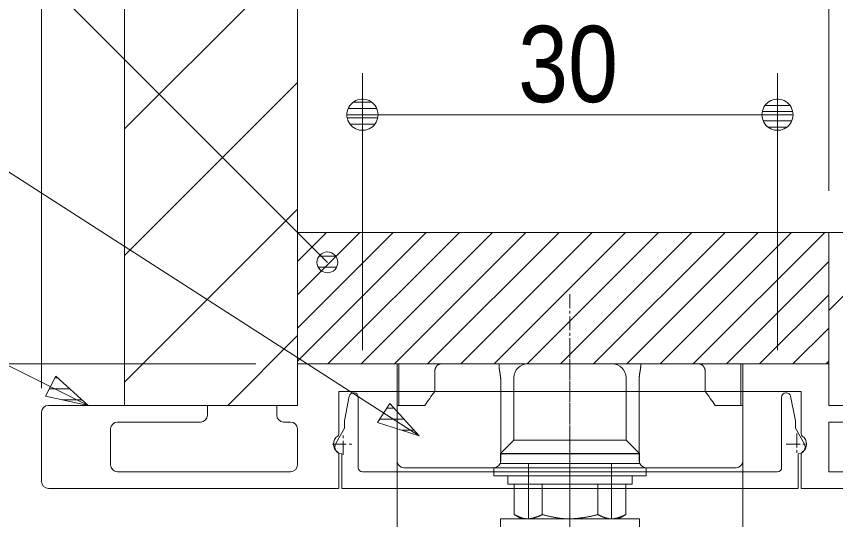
# Model space of a CAD drawing. Units: millimetres, scale not verified. Extents: x -4547 to 4547, y -2284 to 2284.
# Drawn here: x -2041.2 to -1745.2, y 111.7 to 293.5 of the extents above; entities that cross this region are included whole.
import ezdxf
from ezdxf.enums import TextEntityAlignment as Align

# ---------------------------------------------------------------- set-up
doc = ezdxf.new("R2010")
doc.units = ezdxf.units.MM
doc.header["$LTSCALE"] = 20
doc.linetypes.add('CHAIN1', pattern=[8, 5, -1, 1, -1])
doc.linetypes.add('DOUBLE_CHAIN1', pattern=[8.8, 5, -1, 0.6, -0.6, 0.6, -1])
for name, color, linetype, lineweight in [('0-0_3一般', 7, 'Continuous', 9), ('0-2_0', 7, 'Continuous', 9), ('0-3_2寸法-1', 7, 'Continuous', 9), ('0-4_2寸法-3', 7, 'Continuous', 9)]:
    doc.layers.add(name, color=color, linetype=linetype, lineweight=lineweight)
doc.styles.add('ＭＳ Ｐゴシック', font='')
doc.styles.get('ＭＳ Ｐゴシック').set_extended_font_data('MS PGothic')

# ---------------------------------------------------------------- blocks, each defined once
blk = doc.blocks.new('_Dot')
at = {"layer": '0-2_0'}
for p, q in [((7.99, 6), (-7.99, 6)), ((-10, 0), (-20, 0)), ((9.78, 2), (-9.78, 2)), ((9.16, -3.98), (-9.16, -3.98)), ((6, -7.98), (-6, -7.98))]:
    blk.add_line(p, q, dxfattribs=at)
for points in [[(10, 0), (9.92, 1.25), (9.69, 2.49), (9.3, 3.68), (8.76, 4.82), (8.09, 5.88), (7.29, 6.85), (6.37, 7.71), (5.36, 8.44), (4.26, 9.05), (3.09, 9.51), (1.87, 9.82), (0.63, 9.98), (-0.63, 9.98), (-1.87, 9.82), (-3.09, 9.51), (-4.26, 9.05), (-5.36, 8.44), (-6.37, 7.71), (-7.29, 6.85), (-8.09, 5.88), (-8.76, 4.82), (-9.3, 3.68), (-9.69, 2.49), (-9.92, 1.25), (-10, 0), (0, 0)], [(-10, 0), (-9.92, -1.25), (-9.69, -2.49), (-9.3, -3.68), (-8.76, -4.82), (-8.09, -5.88), (-7.29, -6.85), (-6.37, -7.71), (-5.36, -8.44), (-4.26, -9.05), (-3.09, -9.51), (-1.87, -9.82), (-0.63, -9.98), (0.63, -9.98), (1.87, -9.82), (3.09, -9.51), (4.26, -9.05), (5.36, -8.44), (6.37, -7.71), (7.29, -6.85), (8.09, -5.88), (8.76, -4.82), (9.3, -3.68), (9.69, -2.49), (9.92, -1.25), (10, 0), (0, 0)]]:
    blk.add_lwpolyline(points, close=True, dxfattribs=at)
blk = doc.blocks.new('グループ-85')
at = {"layer": '0-0_3一般', "linetype": 'CHAIN1'}
for p, q in [((-10010.9, 2805.4), (-10010.9, 3605.4)), ((-11650.9, 2703), (-11650.9, 2857)), ((-8370.9, 2857), (-8370.9, 2703)), ((-11727.9, 2780), (-11573.9, 2780)), ((-8447.9, 2780), (-8293.9, 2780))]:
    blk.add_line(p, q, dxfattribs=at)
at = {"layer": '0-0_3一般'}
for p, q in [((-8140.9, 3360), (-11980.9, 3360)), ((-12630.9, 3060), (-13780.9, 3060)), ((-12630.9, 2990), (-12630.9, 3060)), ((-12130.9, 2990), (-12130.9, 3060)), ((-13830.9, 2510), (-13830.9, 3010)), ((-13280.9, 2940), (-12680.9, 2940)), ((-12080.9, 2940), (-12030.9, 2940)), ((-13330.9, 2630), (-13330.9, 2890)), ((-11980.9, 2890), (-11980.9, 2630)), ((-11680.9, 2705.2), (-11680.9, 2460)), ((-12030.9, 2580), (-13280.9, 2580)), ((-6750.9, 2580), (-8140.9, 2580)), ((-11680.9, 2460), (-13780.9, 2460))]:
    blk.add_line(p, q, dxfattribs=at)
for points in [[(-11980.9, 3360), (-11980.9, 3060), (-12130.9, 3060)], [(-6630.9, 3060), (-8140.9, 3060), (-8140.9, 3360)], [(-8340.9, 2854.8), (-8340.9, 3160), (-11680.9, 3160), (-11680.9, 2854.8)], [(-6750.9, 2940), (-8140.9, 2940), (-8140.9, 2580)], [(-6680.9, 2460), (-8340.9, 2460), (-8340.9, 2705.2)]]:
    blk.add_lwpolyline(points, dxfattribs=at)
for centre, radius, start, end in [((-13780.9, 3010), 50, 90, 180), ((-12680.9, 2990), 50, 270, 0), ((-12080.9, 2990), 50, 180, 270), ((-13280.9, 2890), 50, 90, 180), ((-12030.9, 2890), 50, 0, 90), ((-11700.9, 2854.8), 20, 303.74899, 0), ((-8320.9, 2854.8), 20, 180, 236.25101), ((-11650.9, 2780), 70, 123.74899, 180), ((-8370.9, 2780), 70, 0, 56.25101), ((-11650.9, 2780), 70, 180, 236.25101), ((-8370.9, 2780), 70, 303.74899, 0), ((-11700.9, 2705.2), 20, 0, 56.25101), ((-8320.9, 2705.2), 20, 123.74899, 180), ((-13280.9, 2630), 50, 180, 270), ((-12030.9, 2630), 50, 270, 0), ((-13780.9, 2510), 50, 180, 270)]:
    blk.add_arc(centre, radius, start, end, dxfattribs=at)
blk = doc.blocks.new('グループ-86')
at = {"layer": '0-0_3一般'}
for p, q in [((-11570.9, 3150), (-11576.3, 3150)), ((-8445.5, 3150), (-8450.9, 3150)), ((-11605.8, 3125.9), (-11639, 2959.7)), ((-11540.9, 2610), (-11540.9, 3120)), ((-8480.9, 3120), (-8480.9, 2610)), ((-8382.9, 2959.7), (-8416.1, 3125.9)), ((-11640.9, 2940.1), (-11640.9, 2894.6)), ((-8380.9, 2894.6), (-8380.9, 2940.1)), ((-11640.9, 2894.6), (-11704.2, 2785)), ((-8317.6, 2785), (-8380.9, 2894.6)), ((-11660.9, 2710), (-11660.9, 2460)), ((-8360.9, 2460), (-8360.9, 2710)), ((-8510.9, 2580), (-11510.9, 2580)), ((-11660.9, 2460), (-8360.9, 2460))]:
    blk.add_line(p, q, dxfattribs=at)
at = {"layer": '0-0_3一般', "linetype": 'CHAIN1'}
blk.add_line((-10010.9, 2258.2), (-10010.9, 2858.2), dxfattribs=at)
at = {"layer": '0-0_3一般'}
for centre, radius, start, end in [((-11576.3, 3120), 30, 90, 168.69007), ((-11570.9, 3120), 30, 0, 90), ((-8450.9, 3120), 30, 90, 180), ((-8445.5, 3120), 30, 11.30993, 90), ((-11540.9, 2940.1), 100, 168.69007, 180), ((-8480.9, 2940.1), 100, 0, 11.30993), ((-11660.9, 2760), 50, 150, 270), ((-8360.9, 2760), 50, 270, 30), ((-11510.9, 2610), 30, 180, 270), ((-8510.9, 2610), 30, 270, 0)]:
    blk.add_arc(centre, radius, start, end, dxfattribs=at)
blk = doc.blocks.new('グループ-91')
at = {"layer": '0-0_3一般'}
for p, q in [((-13230.9, 5057.1), (-11980.9, 6307.1)), ((-13230.9, 4142.7), (-11980.9, 5392.7)), ((-13230.9, 3228.3), (-11980.9, 4478.3)), ((-8140.9, 3746.3), (-7577.2, 4310)), ((-12484.8, 3060), (-11980.9, 3563.9))]:
    blk.add_line(p, q, dxfattribs=at)
for points in [[(-11980.9, 9910), (-11980.9, 3060), (-13230.9, 3060), (-13230.9, 9910)], [(-230.9, 4310), (-1775.9, 4310), (-8140.9, 4310), (-8140.9, 3060), (-230.9, 3060)]]:
    blk.add_lwpolyline(points, close=True, dxfattribs=at)
blk = doc.blocks.new('グループ-92')
at = {"layer": '0-0_3一般', "linetype": 'DOUBLE_CHAIN1'}
for p, q in [((-13230.9, 3060), (-13230.9, 9910)), ((-11980.9, 9910), (-11980.9, 4310)), ((-11980.9, 4310), (-11980.9, 3060)), ((-8140.9, 4310), (-230.9, 4310)), ((-8140.9, 3060), (-8140.9, 3360)), ((-11980.9, 3060), (-13230.9, 3060)), ((-230.9, 3060), (-8140.9, 3060))]:
    blk.add_line(p, q, dxfattribs=at)
at = {"layer": '0-0_3一般'}
for p, q in [((-11980.9, 4099.1), (-11770, 4310)), ((-11980.9, 3859.1), (-11530, 4310)), ((-11980.9, 3619.1), (-11290, 4310)), ((-11980.9, 3379.1), (-11050, 4310)), ((-11760, 3360), (-10810, 4310)), ((-11520, 3360), (-10570, 4310)), ((-11280, 3360), (-10330, 4310)), ((-11040, 3360), (-10090, 4310)), ((-10800, 3360), (-9850, 4310)), ((-10560, 3360), (-9610, 4310)), ((-10320, 3360), (-9370, 4310)), ((-10080, 3360), (-9130, 4310)), ((-9840, 3360), (-8890, 4310)), ((-9600, 3360), (-8650, 4310)), ((-9360, 3360), (-8410, 4310)), ((-9120, 3360), (-8170, 4310)), ((-8880, 3360), (-8140.9, 4099.1)), ((-8640, 3360), (-8140.9, 3859.1)), ((-8400, 3360), (-8140.9, 3619.1)), ((-8160, 3360), (-8140.9, 3379.1))]:
    blk.add_line(p, q, dxfattribs=at)
blk.add_lwpolyline([(-11980.9, 4310), (-8140.9, 4310), (-8140.9, 3360), (-11980.9, 3360)], close=True, dxfattribs=at)
at = {"layer": '0-0_3一般', "linetype": 'DOUBLE_CHAIN1'}
blk.add_lwpolyline([(-11980.9, 4310), (-8140.9, 4310), (-8140.9, 3360), (-11980.9, 3360)], close=True, dxfattribs=at)
at = {"layer": '0-0_3一般'}
for name in ['グループ-91', 'グループ-85', 'グループ-86']:
    blk.add_blockref(name, (0, 0), dxfattribs=at)
blk = doc.blocks.new('グループ-94')
at = {"layer": '0-0_3一般', "linetype": 'CHAIN1'}
blk.add_line((-10010.9, 3515.6), (-10010.9, -4688.4), dxfattribs=at)
at = {"layer": '0-0_3一般'}
for p, q in [((-11260.9, 3360), (-11260.9, 3160)), ((-11246.9, 3360), (-11260.9, 3360)), ((-11244.2, 3360), (-11246.9, 3360)), ((-11246.9, 3060), (-11246.9, 3360)), ((-10948, 3360), (-11244.2, 3360)), ((-10947.4, 3359.8), (-10945.6, 3360)), ((-10583.8, 3360), (-10945.6, 3360)), ((-10523.8, 3360), (-10583.8, 3360)), ((-10523.8, 3360), (-9498.1, 3360)), ((-10523.8, 3357.4), (-10523.8, 3360)), ((-10523.7, 3354.6), (-10523.8, 3357.4)), ((-9438, 3360), (-9498.1, 3360)), ((-9498.1, 3360), (-9498.1, 3357.4)), ((-9076.3, 3360), (-9438, 3360)), ((-8777.7, 3360), (-9074.1, 3360)), ((-8775, 3360), (-8777.7, 3360)), ((-8775, 3360), (-8775, 3060)), ((-10987.7, 3160), (-10987.7, 3310)), ((-9034.3, 3311.8), (-9034.2, 3310)), ((-9034.2, 3310), (-9034.2, 3160)), ((-10510.9, 2660), (-10510.9, 3246.6)), ((-9510.9, 3249.4), (-9510.9, 3246.6)), ((-9510.9, 3246.6), (-9510.9, 2660)), ((-11260.9, 3160), (-11260.9, 3060)), ((-8760.9, 3160), (-8760.9, 3060)), ((-11059.8, 3060), (-11260.9, 3060)), ((-11260.9, 3060), (-11260.9, 2660)), ((-8760.9, 3060), (-8962.1, 3060)), ((-8760.9, 2660), (-8760.9, 3060)), ((-9510.9, 2710), (-10510.9, 2710)), ((-11260.9, 2660), (-11260.9, -3820)), ((-11210.9, 2610), (-10560.9, 2610)), ((-10560.9, 2610), (-9460.9, 2610)), ((-10560.9, 2550), (-10560.9, 2610)), ((-9460.9, 2610), (-8810.9, 2610)), ((-9460.9, 2610), (-9460.9, 2550)), ((-8760.9, 2660), (-8760.9, -3819.6)), ((-10460.9, 2490), (-10460.9, 2550)), ((-9560.9, 2550), (-9560.9, 2490)), ((-10415.1, 2271.3), (-10415.1, 2490)), ((-10213, 2271.3), (-10213, 2490)), ((-9808.9, 2271.3), (-9808.9, 2490)), ((-9606.8, 2271.3), (-9606.8, 2490)), ((-10360.9, 2240), (-10415.1, 2271.3)), ((-10412.7, 2270), (-10415.1, 2271.3)), ((-10208, 2270), (-10213, 2271.3)), ((-9806.5, 2270), (-9808.9, 2271.3)), ((-9606.8, 2271.3), (-9660.9, 2240)), ((-10314, 2240), (-10360.9, 2240)), ((-10311.4, 2240.3), (-10314, 2240)), ((-10010.9, 2240), (-10314, 2240)), ((-10005.8, 2240.3), (-10010.9, 2240)), ((-9707.8, 2240), (-10010.9, 2240)), ((-9705.2, 2240.3), (-9707.8, 2240)), ((-9660.9, 2240), (-9707.8, 2240))]:
    blk.add_line(p, q, dxfattribs=at)
for points in [[(-10987.7, 3310), (-10987.6, 3311.8), (-10987.4, 3313.6), (-10987.1, 3315.4), (-10986.8, 3317.1), (-10986.5, 3318.9), (-10986.1, 3320.6), (-10985.6, 3322.3), (-10985.1, 3324), (-10984.6, 3325.6), (-10983.9, 3327.3), (-10983.3, 3328.9), (-10982.6, 3330.6), (-10981.8, 3332.2), (-10981, 3333.8), (-10980.1, 3335.3), (-10979.2, 3336.9), (-10978.3, 3338.5), (-10977.2, 3340), (-10976.2, 3341.5), (-10975.1, 3343), (-10973.9, 3344.4), (-10972.7, 3345.8), (-10971.5, 3347.2), (-10970.2, 3348.4), (-10968.9, 3349.6), (-10967.6, 3350.8), (-10966.3, 3351.8), (-10964.9, 3352.8), (-10963.4, 3353.8), (-10962, 3354.7), (-10960.5, 3355.5), (-10959, 3356.2), (-10957.4, 3356.9), (-10955.8, 3357.6), (-10954.2, 3358.1), (-10952.5, 3358.6), (-10950.9, 3359.1), (-10949.1, 3359.4), (-10947.4, 3359.8)], [(-10510.9, 3246.6), (-10511.2, 3249.4), (-10511.5, 3252.2), (-10511.8, 3255), (-10512.1, 3257.7), (-10512.4, 3260.5), (-10512.7, 3263.3), (-10513.1, 3266), (-10513.4, 3268.8), (-10513.8, 3271.6), (-10514.2, 3274.3), (-10514.5, 3277.1), (-10514.9, 3279.9), (-10515.3, 3282.6), (-10515.8, 3285.4), (-10516.2, 3288.2), (-10516.6, 3290.9), (-10517.1, 3293.7), (-10517.5, 3296.4), (-10518, 3299.2), (-10518.5, 3301.9), (-10518.9, 3304.7), (-10519.4, 3307.5), (-10519.8, 3310.2), (-10520.2, 3313), (-10520.6, 3315.7), (-10521, 3318.5), (-10521.3, 3321.3), (-10521.7, 3324), (-10522, 3326.8), (-10522.2, 3329.6), (-10522.5, 3332.4), (-10522.7, 3335.1), (-10522.9, 3337.9), (-10523.1, 3340.7), (-10523.3, 3343.5), (-10523.4, 3346.2), (-10523.5, 3349), (-10523.6, 3351.8), (-10523.7, 3354.6)], [(-9498.1, 3357.4), (-9498.3, 3354.6), (-9498.5, 3351.8), (-9498.8, 3349), (-9499, 3346.3), (-9499.3, 3343.5), (-9499.6, 3340.7), (-9499.9, 3337.9), (-9500.2, 3335.2), (-9500.5, 3332.4), (-9500.9, 3329.6), (-9501.3, 3326.9), (-9501.6, 3324.1), (-9502, 3321.3), (-9502.4, 3318.6), (-9502.9, 3315.8), (-9503.3, 3313.1), (-9503.8, 3310.3), (-9504.2, 3307.6), (-9504.7, 3304.8), (-9505.2, 3302), (-9505.7, 3299.3), (-9506.2, 3296.5), (-9506.6, 3293.8), (-9507.1, 3291), (-9507.5, 3288.3), (-9507.9, 3285.5), (-9508.2, 3282.7), (-9508.6, 3280), (-9508.9, 3277.2), (-9509.2, 3274.4), (-9509.5, 3271.7), (-9509.7, 3268.9), (-9509.9, 3266.1), (-9510.1, 3263.3), (-9510.3, 3260.6), (-9510.5, 3257.8), (-9510.6, 3255), (-9510.8, 3252.2), (-9510.9, 3249.4)], [(-9076.3, 3360), (-9074.5, 3359.8), (-9072.7, 3359.4), (-9071, 3359.1), (-9069.3, 3358.6), (-9067.7, 3358.1), (-9066, 3357.6), (-9064.4, 3356.9), (-9062.9, 3356.2), (-9061.4, 3355.5), (-9059.9, 3354.7), (-9058.4, 3353.8), (-9057, 3352.8), (-9055.6, 3351.8), (-9054.2, 3350.7), (-9052.9, 3349.6), (-9051.6, 3348.4), (-9050.3, 3347.1), (-9049.1, 3345.8), (-9047.9, 3344.4), (-9046.7, 3343), (-9045.6, 3341.5), (-9044.5, 3340), (-9043.5, 3338.4), (-9042.5, 3336.9), (-9041.6, 3335.3), (-9040.7, 3333.8), (-9039.9, 3332.2), (-9039.1, 3330.6), (-9038.4, 3329), (-9037.8, 3327.3), (-9037.2, 3325.7), (-9036.6, 3324), (-9036.1, 3322.3), (-9035.7, 3320.6), (-9035.3, 3318.9), (-9035, 3317.1), (-9034.7, 3315.4), (-9034.5, 3313.6), (-9034.3, 3311.8)], [(-8760.9, 3160), (-8760.9, 3360), (-8775, 3360)], [(-10560.9, 2550), (-10010.9, 2550), (-9460.9, 2550)], [(-10460.9, 2490), (-10010.9, 2490), (-9560.9, 2490)], [(-10314, 2240), (-10316.7, 2240.1), (-10319.4, 2240.2), (-10322, 2240.3), (-10324.7, 2240.5), (-10327.3, 2240.8), (-10329.9, 2241), (-10332.6, 2241.4), (-10335.2, 2241.7), (-10337.8, 2242.2), (-10340.4, 2242.6), (-10343, 2243.1), (-10345.6, 2243.7), (-10348.2, 2244.3), (-10350.8, 2244.9), (-10353.3, 2245.6), (-10355.9, 2246.3), (-10358.4, 2247.1), (-10361, 2247.9), (-10363.5, 2248.8), (-10366.1, 2249.7), (-10368.6, 2250.6), (-10371.1, 2251.5), (-10373.6, 2252.5), (-10376.1, 2253.5), (-10378.6, 2254.5), (-10381.1, 2255.5), (-10383.6, 2256.5), (-10386.1, 2257.6), (-10388.5, 2258.6), (-10391, 2259.7), (-10393.4, 2260.8), (-10395.9, 2261.9), (-10398.3, 2263), (-10400.7, 2264.1), (-10403.1, 2265.3), (-10405.5, 2266.4), (-10407.9, 2267.6), (-10410.3, 2268.8), (-10412.7, 2270)], [(-10213, 2271.3), (-10215.4, 2270), (-10217.7, 2268.8), (-10220.1, 2267.6), (-10222.5, 2266.4), (-10224.9, 2265.3), (-10227.3, 2264.1), (-10229.7, 2263), (-10232.2, 2261.9), (-10234.6, 2260.9), (-10237, 2259.8), (-10239.5, 2258.8), (-10242, 2257.8), (-10244.4, 2256.8), (-10246.9, 2255.9), (-10249.4, 2254.9), (-10251.9, 2254), (-10254.4, 2253.1), (-10256.9, 2252.3), (-10259.5, 2251.4), (-10262, 2250.6), (-10264.6, 2249.8), (-10267.1, 2249), (-10269.7, 2248.3), (-10272.2, 2247.6), (-10274.8, 2246.9), (-10277.4, 2246.3), (-10280, 2245.6), (-10282.5, 2245), (-10285.1, 2244.5), (-10287.7, 2243.9), (-10290.3, 2243.4), (-10293, 2242.9), (-10295.6, 2242.4), (-10298.2, 2242), (-10300.8, 2241.6), (-10303.5, 2241.2), (-10306.1, 2240.9), (-10308.7, 2240.6), (-10311.4, 2240.3)], [(-10010.9, 2240), (-10016.1, 2240), (-10021.2, 2240.1), (-10026.3, 2240.2), (-10031.4, 2240.4), (-10036.5, 2240.6), (-10041.6, 2240.8), (-10046.7, 2241.1), (-10051.8, 2241.5), (-10056.9, 2241.9), (-10062, 2242.3), (-10067.1, 2242.8), (-10072.2, 2243.3), (-10077.3, 2243.9), (-10082.4, 2244.5), (-10087.5, 2245.2), (-10092.5, 2245.9), (-10097.6, 2246.7), (-10102.7, 2247.5), (-10107.7, 2248.3), (-10112.8, 2249.2), (-10117.8, 2250.1), (-10122.9, 2251.1), (-10127.9, 2252.1), (-10133, 2253), (-10138, 2254), (-10143, 2255.1), (-10148.1, 2256.1), (-10153.1, 2257.2), (-10158.1, 2258.2), (-10163.1, 2259.3), (-10168.1, 2260.4), (-10173.1, 2261.6), (-10178.1, 2262.7), (-10183.1, 2263.9), (-10188.1, 2265.1), (-10193.1, 2266.3), (-10198.1, 2267.5), (-10203.1, 2268.7), (-10208, 2270)], [(-9808.9, 2271.3), (-9813.8, 2270), (-9818.8, 2268.7), (-9823.7, 2267.4), (-9828.7, 2266.2), (-9833.7, 2265), (-9838.7, 2263.8), (-9843.7, 2262.7), (-9848.7, 2261.6), (-9853.7, 2260.5), (-9858.7, 2259.4), (-9863.7, 2258.4), (-9868.7, 2257.4), (-9873.7, 2256.4), (-9878.8, 2255.4), (-9883.8, 2254.5), (-9888.8, 2253.6), (-9893.9, 2252.7), (-9898.9, 2251.9), (-9904, 2251), (-9909.1, 2250.2), (-9914.1, 2249.5), (-9919.2, 2248.7), (-9924.3, 2248), (-9929.3, 2247.3), (-9934.4, 2246.7), (-9939.5, 2246), (-9944.6, 2245.4), (-9949.7, 2244.9), (-9954.8, 2244.3), (-9959.9, 2243.8), (-9965, 2243.3), (-9970.1, 2242.8), (-9975.2, 2242.4), (-9980.3, 2241.9), (-9985.4, 2241.6), (-9990.5, 2241.2), (-9995.6, 2240.8), (-10000.7, 2240.5), (-10005.8, 2240.3)], [(-9707.8, 2240), (-9710.5, 2240.1), (-9713.2, 2240.2), (-9715.8, 2240.3), (-9718.5, 2240.5), (-9721.1, 2240.8), (-9723.7, 2241), (-9726.4, 2241.4), (-9729, 2241.7), (-9731.6, 2242.2), (-9734.2, 2242.6), (-9736.8, 2243.1), (-9739.4, 2243.7), (-9742, 2244.3), (-9744.5, 2244.9), (-9747.1, 2245.6), (-9749.7, 2246.3), (-9752.2, 2247.1), (-9754.8, 2247.9), (-9757.3, 2248.8), (-9759.9, 2249.7), (-9762.4, 2250.6), (-9764.9, 2251.5), (-9767.4, 2252.5), (-9769.9, 2253.5), (-9772.4, 2254.5), (-9774.9, 2255.5), (-9777.4, 2256.5), (-9779.8, 2257.6), (-9782.3, 2258.6), (-9784.8, 2259.7), (-9787.2, 2260.8), (-9789.6, 2261.9), (-9792.1, 2263), (-9794.5, 2264.1), (-9796.9, 2265.3), (-9799.3, 2266.4), (-9801.7, 2267.6), (-9804.1, 2268.8), (-9806.5, 2270)], [(-9606.8, 2271.3), (-9609.1, 2270), (-9611.5, 2268.8), (-9613.9, 2267.6), (-9616.3, 2266.4), (-9618.7, 2265.3), (-9621.1, 2264.1), (-9623.5, 2263), (-9625.9, 2261.9), (-9628.4, 2260.9), (-9630.8, 2259.8), (-9633.3, 2258.8), (-9635.7, 2257.8), (-9638.2, 2256.8), (-9640.7, 2255.9), (-9643.2, 2254.9), (-9645.7, 2254), (-9648.2, 2253.1), (-9650.7, 2252.3), (-9653.3, 2251.4), (-9655.8, 2250.6), (-9658.3, 2249.8), (-9660.9, 2249), (-9663.5, 2248.3), (-9666, 2247.6), (-9668.6, 2246.9), (-9671.2, 2246.3), (-9673.7, 2245.6), (-9676.3, 2245), (-9678.9, 2244.5), (-9681.5, 2243.9), (-9684.1, 2243.4), (-9686.7, 2242.9), (-9689.4, 2242.4), (-9692, 2242), (-9694.6, 2241.6), (-9697.2, 2241.2), (-9699.9, 2240.9), (-9702.5, 2240.6), (-9705.2, 2240.3)]]:
    blk.add_lwpolyline(points, dxfattribs=at)
for centre, radius, start, end in [((-10010.9, 2380), 1250, 141.39117, 147.04365), ((-10010.9, 2380), 1250, 32.95635, 38.60883), ((-11210.9, 2660), 50, 180, 270), ((-10560.9, 2660), 50, 270, 0), ((-9460.9, 2660), 50, 180, 270), ((-8810.9, 2660), 50, 270, 0)]:
    blk.add_arc(centre, radius, start, end, dxfattribs=at)
blk = doc.blocks.new('グループ-95')
at = {"layer": '0-0_3一般', "linetype": 'CHAIN1'}
blk.add_line((-10010.9, 3863.1), (-10010.9, -2927.3), dxfattribs=at)
at = {"layer": '0-0_3一般'}
for p, q in [((-9705.9, 3360), (-10315.9, 3360)), ((-10415.9, 2810), (-10415.9, 3260)), ((-9605.9, 3260), (-9605.9, 2810)), ((-10512.4, 2713.5), (-10415.9, 2810)), ((-9605.9, 2810), (-10415.9, 2810)), ((-9605.9, 2810), (-9509.4, 2713.5)), ((-9509.4, 2713.5), (-10512.4, 2713.5)), ((-10512.4, 2640), (-10512.4, 2713.5)), ((-9509.4, 2713.5), (-9509.4, 2640)), ((-9509.4, 2640), (-10512.4, 2640)), ((-10310.9, 2240), (-10310.9, 2640)), ((-9710.9, 2640), (-9710.9, 2240)), ((-9509.4, 2240), (-10512.4, 2240)), ((-10512.4, 1510), (-10512.4, 2240)), ((-9509.4, 2240), (-9509.4, 1510))]:
    blk.add_line(p, q, dxfattribs=at)
for centre, start, end in [((-10315.9, 3260), 90, 180), ((-9705.9, 3260), 0, 90)]:
    blk.add_arc(centre, 100, start, end, dxfattribs=at)
blk = doc.blocks.new('グループ-98')
at = {"layer": '0-0_3一般'}
for name in ['グループ-92', 'グループ-95', 'グループ-94']:
    blk.add_blockref(name, (0, 0), dxfattribs=at)

msp = doc.modelspace()

# ---------------------------------------------------------------- linework, layer by layer
at = {"layer": '0-3_2寸法-1'}
for p, q in [((-2032.17, 159.25), (-2032.17, 373)), ((-1939.67, 230.5), (-1939.67, 323)), ((-1747.67, 230.5), (-1747.67, 323)), ((-1916.17, 173), (-1916.17, 273)), ((-1766.17, 173), (-1766.17, 273)), ((-1904.92, 258), (-1777.43, 258)), ((-1954.67, 168), (-2403.13, 168))]:
    msp.add_line(p, q, dxfattribs=at)
at = {"layer": '0-4_2寸法-3'}
for p, q in [((-1895.67, 142), (-2253.67, 372)), ((-2015.3, 153), (-2253.67, 272)), ((-1925.83, 206.91), (-1931.84, 206.91)), ((-1925.52, 202.91), (-1932.15, 202.91)), ((-2026.4, 163), (-2027.3, 163)), ((-2021.96, 159), (-2029.33, 159)), ((-2017.52, 155), (-2024.71, 155)), ((-1904.68, 152), (-1907.34, 152)), ((-1901.07, 148), (-1909.94, 148)), ((-1897.47, 144), (-1901.83, 144))]:
    msp.add_line(p, q, dxfattribs=at)
msp.add_lwpolyline([(-2357.54, 484), (-2208.17, 484), (-1928.84, 204.67)], dxfattribs=at)
for points in [[(-2027.02, 163.55), (-2015.3, 153), (-2030.72, 156.28)], [(-2027.02, 163.55), (-2015.3, 153), (-2030.72, 156.28)], [(-1906.22, 153.72), (-1895.67, 142), (-1910.67, 146.87)], [(-1906.22, 153.72), (-1895.67, 142), (-1910.67, 146.87)]]:
    msp.add_lwpolyline(points, close=True, dxfattribs=at)
msp.add_circle((-1928.84, 204.67), 3.76, dxfattribs=at)
msp.add_circle((-1928.84, 204.67), 3.76, dxfattribs=at)

# ---------------------------------------------------------------- block references
at = {"layer": '0-0_3一般', "xscale": 0.05, "yscale": 0.05}
msp.add_blockref('グループ-98', (-1340.62, 0), dxfattribs=at)
at = {"layer": '0-3_2寸法-1', "xscale": 0.5627563, "yscale": 0.5627563, "rotation": 180}
msp.add_blockref('_Dot', (-1916.17, 258), dxfattribs=at)
at = {"layer": '0-3_2寸法-1', "xscale": 0.5627563, "yscale": 0.5627563}
msp.add_blockref('_Dot', (-1766.17, 258), dxfattribs=at)

# ---------------------------------------------------------------- texts
at = {"layer": '0-3_2寸法-1', "style": 'ＭＳ Ｐゴシック', "width": 0.9}
msp.add_text('30', height=27.57, dxfattribs=at).set_placement((-1859.91, 254.28), align=Align.BOTTOM_LEFT)

doc.saveas('drawing.dxf')
